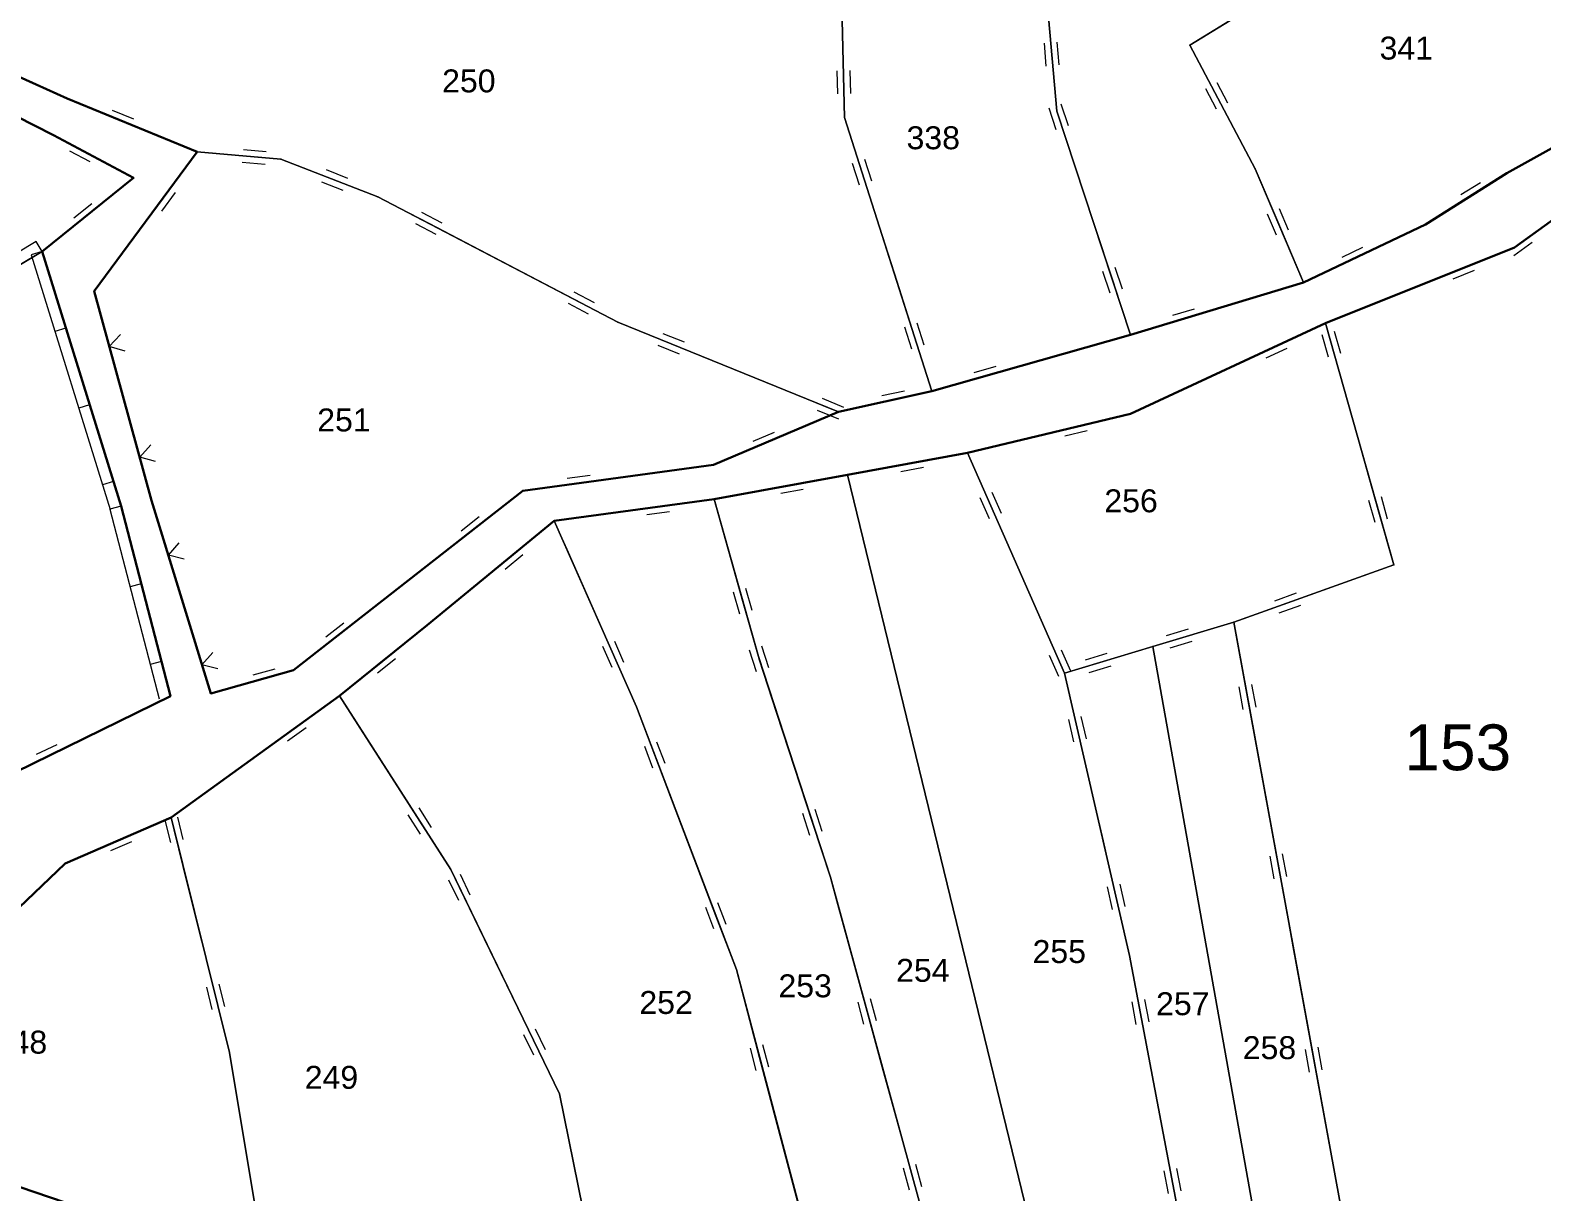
# Model space of a CAD drawing. Header units: millimetres. Extents: x 615240 to 617330, y 4151758 to 4153557.
# Drawn here: x 615697.4 to 615829.2, y 4152303.6 to 4152404.9 of the extents above; entities that cross this region are included whole.
import ezdxf
from ezdxf.xclip import XClip

# ---------------------------------------------------------------- set-up
doc = ezdxf.new("R2010")
doc.units = ezdxf.units.MM
doc.header["$XCLIPFRAME"] = 2
for name, color, linetype, lineweight in [('02_ADA_ALN_YENI', 7, 'Continuous', 30), ('02_ADA_NO_YENI', 18, 'Continuous', 0), ('03_PARSEL_ALN_ESKI', 18, 'Continuous', 0), ('03_PARSEL_ALN_YENI', 171, 'Continuous', 0), ('03_PARSEL_NO_ESKI', 5, 'Continuous', 0), ('03_PARSEL_SNR_YENI', 5, 'Continuous', 0), ('06_DETAY_SNR_KROKI', 4, 'Continuous', 0), ('07_SNRTIP_GECERLI', 30, 'Continuous', 0), ('07_SNRTIP_SABIT', 18, 'Continuous', 0), ('NOKTA_PARSEL_YENI', 30, 'Continuous', 0)]:
    doc.layers.add(name, color=color, linetype=linetype, lineweight=lineweight)
doc.styles.get("Standard").update_dxf_attribs({"font": 'Arial'})

# ---------------------------------------------------------------- blocks, each defined once
blk = doc.blocks.new('fggg')
at = {"layer": '02_ADA_ALN_YENI', "color": 252}
for points in [[(615842.75, 4152401.69, 0), (615826.14, 4152392.46, 0), (615819.05, 4152387.99, 0), (615808.41, 4152382.93, 0), (615793.33, 4152378.38, 0), (615775.99, 4152373.46, 0), (615767.86, 4152371.65, 0), (615756.96, 4152367.03, 0), (615740.32, 4152364.78, 0), (615720.34, 4152349.12, 0), (615713.12, 4152347.1, 0), (615707.95, 4152363.94, 0), (615702.95, 4152382.19, 0), (615711.92, 4152394.33, 0), (615700.6, 4152398.98, 0), (615690.65, 4152403.47, 0)], [(615681.67, 4152404.81, 0), (615699.39, 4152395.79, 0), (615706.38, 4152392.06, 0), (615698.41, 4152385.64, 0), (615705.29, 4152363.44, 0), (615709.6, 4152346.87, 0), (615694.57, 4152339.52, 0)], [(615848.81, 4152255.6, 0), (615819.7, 4152258.29, 0), (615811.54, 4152259.88, 0), (615811.54, 4152259.88, 0), (615805.41, 4152261.08, 0), (615794.13, 4152261.45, 0), (615784.08, 4152261.78, 0), (615767.75, 4152269.08, 0), (615745.86, 4152276.23, 0), (615717.91, 4152296.76, 0), (615677.59, 4152310.48, 0), (615700.42, 4152332.27, 0), (615709.66, 4152336.27, 0), (615724.34, 4152346.9, 0), (615731.99, 4152353.06, 0), (615743.07, 4152362.16, 0), (615757.02, 4152364.04, 0), (615768.63, 4152366.16, 0), (615779.1, 4152368.07, 0), (615793.31, 4152371.48, 0), (615810.34, 4152379.38, 0), (615826.8, 4152386, 0), (615843.44, 4152398.01, 0)]]:
    blk.add_polyline3d(points, dxfattribs=at)
at = {"layer": '03_PARSEL_ALN_ESKI', "color": 252}
for p in [(615817.67, 4152403.38), (615735.91, 4152400.52), (615776.42, 4152395.56), (615725.02, 4152370.95), (615793.67, 4152363.9), (615787.41, 4152324.59), (615775.5, 4152322.95), (615765.25, 4152321.6), (615753.11, 4152320.15), (615798.17, 4152320.04), (615805.74, 4152316.21), (615723.93, 4152313.62)]:
    blk.add_point(p, dxfattribs=at)
at = {"layer": '03_PARSEL_ALN_YENI', "color": 252}
for points in [[(615842.75, 4152401.69, 0), (615826.14, 4152392.46, 0), (615819.05, 4152387.99, 0), (615808.41, 4152382.93, 0), (615804.2, 4152392.84, 0), (615798.5, 4152403.65, 0), (615807.49, 4152409.17, 0), (615817.33, 4152414.81, 0), (615834.86, 4152424.28, 0), (615842.75, 4152401.69, 0)], [(615767.86, 4152371.65, 0), (615748.62, 4152379.49, 0), (615727.68, 4152390.42, 0), (615719.24, 4152393.7, 0), (615711.92, 4152394.33, 0), (615700.6, 4152398.98, 0), (615690.65, 4152403.47, 0), (615690.33, 4152406.08, 0), (615698.18, 4152414.17, 0), (615701.99, 4152417.02, 0), (615717.51, 4152420.98, 0), (615725.88, 4152423.17, 0), (615732.16, 4152423.39, 0), (615739.69, 4152423.64, 0), (615749.88, 4152421.02, 0), (615753.17, 4152419.85, 0), (615767.84, 4152420.4, 0), (615768.38, 4152397.34, 0), (615775.99, 4152373.46, 0), (615767.86, 4152371.65, 0)], [(615784.74, 4152422.17, 0), (615800.28, 4152423.81, 0), (615807.49, 4152409.17, 0), (615798.5, 4152403.65, 0), (615804.2, 4152392.84, 0), (615808.41, 4152382.93, 0), (615793.33, 4152378.38, 0), (615786.9, 4152397.88, 0), (615784.74, 4152422.17, 0)], [(615793.33, 4152378.38, 0), (615775.99, 4152373.46, 0), (615768.38, 4152397.34, 0), (615767.84, 4152420.4, 0), (615784.74, 4152422.17, 0), (615786.9, 4152397.88, 0), (615793.33, 4152378.38, 0)], [(615681.67, 4152404.81, 0), (615699.39, 4152395.79, 0), (615706.38, 4152392.06, 0), (615698.41, 4152385.64, 0), (615687.57, 4152379.16, 0), (615675.39, 4152371.06, 0), (615671.7, 4152369.1, 0), (615651.4, 4152382.35, 0), (615665.73, 4152393.76, 0), (615681.67, 4152404.81, 0)], [(615802.34, 4152353.31, 0), (615816.29, 4152358.31, 0), (615810.34, 4152379.38, 0), (615826.8, 4152386, 0), (615843.44, 4152398.01, 0), (615856.82, 4152354.99, 0), (615865.35, 4152325.42, 0), (615875.85, 4152290.73, 0), (615883.07, 4152267.28, 0), (615848.81, 4152255.6, 0), (615819.7, 4152258.29, 0), (615812.91, 4152295.49, 0), (615807.12, 4152327.11, 0), (615802.34, 4152353.31, 0)], [(615727.68, 4152390.42, 0), (615748.62, 4152379.49, 0), (615767.86, 4152371.65, 0), (615756.96, 4152367.03, 0), (615740.32, 4152364.78, 0), (615720.34, 4152349.12, 0), (615713.12, 4152347.1, 0), (615707.95, 4152363.94, 0), (615702.95, 4152382.19, 0), (615711.92, 4152394.33, 0), (615719.24, 4152393.7, 0), (615727.68, 4152390.42, 0)], [(615609.02, 4152328.23, 0), (615632.11, 4152336.58, 0), (615652.85, 4152347.67, 0), (615676.61, 4152362.01, 0), (615671.7, 4152369.1, 0), (615675.39, 4152371.06, 0), (615687.57, 4152379.16, 0), (615698.41, 4152385.64, 0), (615705.29, 4152363.44, 0), (615709.6, 4152346.87, 0), (615694.57, 4152339.52, 0), (615688.51, 4152336.22, 0), (615670.97, 4152318.73, 0), (615659.34, 4152314.67, 0), (615653.88, 4152307.25, 0), (615634.7, 4152300.07, 0), (615622.56, 4152296.17, 0), (615617.88, 4152296.52, 0), (615613.87, 4152311.5, 0), (615609.02, 4152328.23, 0)], [(615793.31, 4152371.48, 0), (615810.34, 4152379.38, 0), (615816.29, 4152358.31, 0), (615802.34, 4152353.31, 0), (615795.27, 4152351.18, 0), (615787.56, 4152348.86, 0), (615779.1, 4152368.07, 0), (615793.31, 4152371.48, 0)], [(615794.13, 4152261.45, 0), (615768.63, 4152366.16, 0), (615779.1, 4152368.07, 0), (615787.56, 4152348.86, 0), (615793.24, 4152324.24, 0), (615799.23, 4152292.64, 0), (615805.41, 4152261.08, 0), (615794.13, 4152261.45, 0)], [(615775.65, 4152300.07, 0), (615767.15, 4152331.09, 0), (615760.87, 4152350.32, 0), (615757.02, 4152364.04, 0), (615768.63, 4152366.16, 0), (615794.13, 4152261.45, 0), (615784.08, 4152261.78, 0), (615775.65, 4152300.07, 0)], [(615767.15, 4152331.09, 0), (615775.65, 4152300.07, 0), (615784.08, 4152261.78, 0), (615767.75, 4152269.08, 0), (615768.84, 4152275.04, 0), (615766.1, 4152296.01, 0), (615758.95, 4152323.02, 0), (615750.25, 4152345.92, 0), (615743.07, 4152362.16, 0), (615757.02, 4152364.04, 0), (615760.87, 4152350.32, 0), (615767.15, 4152331.09, 0)], [(615767.75, 4152269.08, 0), (615745.86, 4152276.23, 0), (615746.77, 4152296.14, 0), (615743.54, 4152312.18, 0), (615734.05, 4152331.75, 0), (615724.34, 4152346.9, 0), (615731.99, 4152353.06, 0), (615743.07, 4152362.16, 0), (615750.25, 4152345.92, 0), (615758.95, 4152323.02, 0), (615766.1, 4152296.01, 0), (615768.84, 4152275.04, 0), (615767.75, 4152269.08, 0)], [(615819.7, 4152258.29, 0), (615811.54, 4152259.88, 0), (615795.27, 4152351.18, 0), (615802.34, 4152353.31, 0), (615807.12, 4152327.11, 0), (615812.91, 4152295.49, 0), (615819.7, 4152258.29, 0)], [(615793.24, 4152324.24, 0), (615787.56, 4152348.86, 0), (615795.27, 4152351.18, 0), (615811.54, 4152259.88, 0), (615805.41, 4152261.08, 0), (615799.23, 4152292.64, 0), (615793.24, 4152324.24, 0)], [(615717.91, 4152296.76, 0), (615714.75, 4152315.79, 0), (615709.66, 4152336.27, 0), (615724.34, 4152346.9, 0), (615734.05, 4152331.75, 0), (615743.54, 4152312.18, 0), (615746.77, 4152296.14, 0), (615745.86, 4152276.23, 0), (615717.91, 4152296.76, 0)], [(615717.91, 4152296.76, 0), (615677.59, 4152310.48, 0), (615700.42, 4152332.27, 0), (615709.66, 4152336.27, 0), (615714.75, 4152315.79, 0), (615717.91, 4152296.76, 0)]]:
    blk.add_polyline3d(points, close=True, dxfattribs=at)
at = {"layer": '03_PARSEL_SNR_YENI', "color": 252}
for p, q in [((615695.21, 4152401.41, 0.95), (615700.6, 4152398.98, 0.95)), ((615699.39, 4152395.79, 0.95), (615694.94, 4152398.06, 0.95)), ((615700.6, 4152398.98, 0.95), (615705.23, 4152397.08, 0.95)), ((615704.52, 4152397.98, 0.95), (615706.37, 4152397.22, 0.95)), ((615705.23, 4152397.08, 0.95), (615711.92, 4152394.33, 0.95)), ((615701.97, 4152394.41, 0.95), (615699.39, 4152395.79, 0.95)), ((615702.59, 4152393.45, 0.95), (615700.82, 4152394.39, 0.95)), ((615706.38, 4152392.06, 0.95), (615701.97, 4152394.41, 0.95)), ((615711.92, 4152394.33, 0.95), (615708.95, 4152390.31, 0.95)), ((615711.92, 4152394.33, 0.95), (615716.9, 4152393.9, 0.95)), ((615715.96, 4152394.55, 0.95), (615717.95, 4152394.37, 0.95)), ((615716.9, 4152393.9, 0.95), (615719.24, 4152393.7, 0.95)), ((615715.86, 4152393.43, 0.95), (615717.85, 4152393.25, 0.95)), ((615719.24, 4152393.7, 0.95), (615723.9, 4152391.89, 0.95)), ((615723.17, 4152392.78, 0.95), (615725.03, 4152392.05, 0.95)), ((615702.3, 4152388.77, 0.95), (615706.38, 4152392.06, 0.95)), ((615722.76, 4152391.73, 0.95), (615724.63, 4152391, 0.95)), ((615723.9, 4152391.89, 0.95), (615727.68, 4152390.42, 0.95)), ((615701.17, 4152388.58, 0.95), (615702.73, 4152389.84, 0.95)), ((615708.95, 4152390.31, 0.95), (615703.01, 4152382.27, 0.95)), ((615710, 4152390.78, 0.95), (615708.81, 4152389.17, 0.95)), ((615727.68, 4152390.42, 0.95), (615732.12, 4152388.11, 0.95)), ((615698.41, 4152385.64, 0.95), (615702.3, 4152388.77, 0.95)), ((615731.49, 4152389.07, 0.95), (615733.26, 4152388.14, 0.95)), ((615831.27, 4152389.23, 0.95), (615827.22, 4152386.3, 0.95)), ((615730.97, 4152388.07, 0.95), (615732.74, 4152387.15, 0.95)), ((615732.12, 4152388.11, 0.95), (615740.98, 4152383.48, 0.95)), ((615697.89, 4152386.5, 0.95), (615687.05, 4152380.02, 0.95)), ((615698.41, 4152385.64, 0.95), (615697.89, 4152386.5, 0.95)), ((615826.8, 4152386, 0.95), (615822.16, 4152384.13, 0.95)), ((615828.36, 4152386.43, 0.95), (615826.74, 4152385.26, 0.95)), ((615827.22, 4152386.3, 0.95), (615826.8, 4152386, 0.95)), ((615698.41, 4152385.64, 0.95), (615692.4, 4152382.05, 0.95)), ((615698.41, 4152385.64, 0.95), (615697.45, 4152385.34, 0.95)), ((615697.45, 4152385.34, 0.95), (615704.33, 4152363.14, 0.95)), ((615698.41, 4152385.64, 0.95), (615700.48, 4152378.95, 0.95)), ((615740.98, 4152383.48, 0.95), (615745.41, 4152381.17, 0.95)), ((615822.16, 4152384.13, 0.95), (615812.88, 4152380.4, 0.95)), ((615823.3, 4152383.98, 0.95), (615821.44, 4152383.24, 0.95)), ((615703.01, 4152382.27, 0.95), (615702.95, 4152382.19, 0.95)), ((615702.95, 4152382.19, 0.95), (615704.27, 4152377.36, 0.95)), ((615744.79, 4152382.13, 0.95), (615746.56, 4152381.2, 0.95)), ((615744.27, 4152381.13, 0.95), (615746.04, 4152380.21, 0.95)), ((615745.41, 4152381.17, 0.95), (615748.62, 4152379.49, 0.95)), ((615748.62, 4152379.49, 0.95), (615753.25, 4152377.61, 0.95)), ((615810.34, 4152379.38, 0.95), (615805.8, 4152377.27, 0.95)), ((615812.88, 4152380.4, 0.95), (615810.34, 4152379.38, 0.95)), ((615810.85, 4152377.56, 0.95), (615810.34, 4152379.38, 0.95)), ((615700.48, 4152378.95, 0.95), (615699.52, 4152378.66, 0.95)), ((615700.48, 4152378.95, 0.95), (615702.55, 4152372.27, 0.95)), ((615704.27, 4152377.36, 0.95), (615705.25, 4152378.41, 0.95)), ((615752.54, 4152378.5, 0.95), (615754.39, 4152377.75, 0.95)), ((615810.58, 4152376.44, 0.95), (615810.04, 4152378.37, 0.95)), ((615811.67, 4152376.75, 0.95), (615811.12, 4152378.67, 0.95)), ((615705.64, 4152376.96, 0.95), (615704.27, 4152377.36, 0.95)), ((615704.27, 4152377.36, 0.95), (615705.59, 4152372.54, 0.95)), ((615752.11, 4152377.46, 0.95), (615753.96, 4152376.71, 0.95)), ((615753.25, 4152377.61, 0.95), (615762.51, 4152373.83, 0.95)), ((615805.8, 4152377.27, 0.95), (615796.73, 4152373.07, 0.95)), ((615806.95, 4152377.18, 0.95), (615805.13, 4152376.34, 0.95)), ((615812.21, 4152372.74, 0.95), (615810.85, 4152377.56, 0.95)), ((615762.51, 4152373.83, 0.95), (615767.14, 4152371.94, 0.95)), ((615766.43, 4152372.84, 0.95), (615768.28, 4152372.08, 0.95)), ((615767.86, 4152371.65, 0.95), (615772.74, 4152372.73, 0.95)), ((615771.64, 4152373.07, 0.95), (615773.6, 4152373.5, 0.95)), ((615772.74, 4152372.73, 0.95), (615775.99, 4152373.46, 0.95)), ((615796.73, 4152373.07, 0.95), (615793.31, 4152371.48, 0.95)), ((615814.93, 4152363.12, 0.95), (615812.21, 4152372.74, 0.95)), ((615702.55, 4152372.27, 0.95), (615701.6, 4152371.97, 0.95)), ((615702.55, 4152372.27, 0.95), (615704.62, 4152365.58, 0.95)), ((615705.59, 4152372.54, 0.95), (615706.92, 4152367.72, 0.95)), ((615761.56, 4152368.98, 0.95), (615767.86, 4152371.65, 0.95)), ((615766, 4152371.8, 0.95), (615767.85, 4152371.04, 0.95)), ((615767.14, 4152371.94, 0.95), (615767.86, 4152371.65, 0.95)), ((615793.31, 4152371.48, 0.95), (615788.45, 4152370.32, 0.95)), ((615788.45, 4152370.32, 0.95), (615779.1, 4152368.07, 0.95)), ((615706.92, 4152367.72, 0.95), (615707.89, 4152368.77, 0.95)), ((615756.96, 4152367.03, 0.95), (615761.56, 4152368.98, 0.95)), ((615760.42, 4152369.11, 0.95), (615762.27, 4152369.89, 0.95)), ((615789.55, 4152370, 0.95), (615787.61, 4152369.54, 0.95)), ((615708.29, 4152367.32, 0.95), (615706.92, 4152367.72, 0.95)), ((615706.92, 4152367.72, 0.95), (615707.95, 4152363.94, 0.95)), ((615779.1, 4152368.07, 0.95), (615774.18, 4152367.17, 0.95)), ((615779.1, 4152368.07, 0.95), (615781.11, 4152363.49, 0.95)), ((615744.21, 4152365.87, 0.95), (615746.19, 4152366.14, 0.95)), ((615745.27, 4152365.45, 0.95), (615755.18, 4152366.79, 0.95)), ((615755.18, 4152366.79, 0.95), (615756.96, 4152367.03, 0.95)), ((615768.63, 4152366.16, 0.95), (615763.71, 4152365.26, 0.95)), ((615774.18, 4152367.17, 0.95), (615768.63, 4152366.16, 0.95)), ((615775.26, 4152366.8, 0.95), (615773.29, 4152366.44, 0.95)), ((615704.62, 4152365.58, 0.95), (615703.67, 4152365.28, 0.95)), ((615704.62, 4152365.58, 0.95), (615705.29, 4152363.44, 0.95)), ((615736.09, 4152361.46, 0.95), (615740.32, 4152364.78, 0.95)), ((615740.32, 4152364.78, 0.95), (615745.27, 4152365.45, 0.95)), ((615763.71, 4152365.26, 0.95), (615757.02, 4152364.04, 0.95)), ((615764.79, 4152364.89, 0.95), (615762.83, 4152364.53, 0.95)), ((615707.95, 4152363.94, 0.95), (615709.42, 4152359.16, 0.95)), ((615780.19, 4152364.18, 0.95), (615781, 4152362.35, 0.95)), ((615781.11, 4152363.49, 0.95), (615785.14, 4152354.34, 0.95)), ((615781.22, 4152364.64, 0.95), (615782.03, 4152362.81, 0.95)), ((615814.66, 4152362, 0.95), (615814.11, 4152363.93, 0.95)), ((615815.74, 4152362.31, 0.95), (615815.2, 4152364.24, 0.95)), ((615705.29, 4152363.44, 0.95), (615704.32, 4152363.18, 0.95)), ((615704.32, 4152363.18, 0.95), (615708.63, 4152346.62, 0.95)), ((615705.29, 4152363.44, 0.95), (615707.05, 4152356.66, 0.95)), ((615734.95, 4152361.29, 0.95), (615736.53, 4152362.52, 0.95)), ((615816.29, 4152358.31, 0.95), (615814.93, 4152363.12, 0.95)), ((615732.15, 4152358.38, 0.95), (615736.09, 4152361.46, 0.95)), ((615709.42, 4152359.16, 0.95), (615710.36, 4152360.24, 0.95)), ((615710.8, 4152358.8, 0.95), (615709.42, 4152359.16, 0.95)), ((615709.42, 4152359.16, 0.95), (615710.88, 4152354.38, 0.95)), ((615724.28, 4152352.21, 0.95), (615732.15, 4152358.38, 0.95)), ((615807.05, 4152355, 0.95), (615816.29, 4152358.31, 0.95)), ((615707.05, 4152356.66, 0.95), (615706.08, 4152356.41, 0.95)), ((615707.05, 4152356.66, 0.95), (615708.81, 4152349.89, 0.95)), ((615805.92, 4152355.19, 0.95), (615807.8, 4152355.87, 0.95)), ((615710.88, 4152354.38, 0.95), (615712.35, 4152349.6, 0.95)), ((615785.14, 4152354.34, 0.95), (615787.16, 4152349.77, 0.95)), ((615802.34, 4152353.31, 0.95), (615807.05, 4152355, 0.95)), ((615806.3, 4152354.13, 0.95), (615808.18, 4152354.81, 0.95)), ((615723.14, 4152352.03, 0.95), (615724.72, 4152353.27, 0.95)), ((615802.34, 4152353.31, 0.95), (615797.56, 4152351.87, 0.95)), ((615803.53, 4152346.78, 0.95), (615802.34, 4152353.31, 0.95)), ((615720.34, 4152349.12, 0.95), (615724.28, 4152352.21, 0.95)), ((615797.56, 4152351.87, 0.95), (615795.27, 4152351.18, 0.95)), ((615798.35, 4152352.7, 0.95), (615796.44, 4152352.12, 0.95)), ((615798.68, 4152351.62, 0.95), (615796.76, 4152351.05, 0.95)), ((615712.35, 4152349.6, 0.95), (615713.3, 4152350.68, 0.95)), ((615786.24, 4152350.45, 0.95), (615787.05, 4152348.62, 0.95)), ((615787.27, 4152350.91, 0.95), (615788.08, 4152349.08, 0.95)), ((615791.27, 4152350.57, 0.95), (615789.36, 4152349.99, 0.95)), ((615795.27, 4152351.18, 0.95), (615790.48, 4152349.74, 0.95)), ((615708.81, 4152349.89, 0.95), (615707.84, 4152349.63, 0.95)), ((615708.81, 4152349.89, 0.95), (615709.6, 4152346.87, 0.95)), ((615713.73, 4152349.24, 0.95), (615712.35, 4152349.6, 0.95)), ((615712.35, 4152349.6, 0.95), (615713.12, 4152347.1, 0.95)), ((615716.82, 4152348.72, 0.95), (615718.74, 4152349.26, 0.95)), ((615717.93, 4152348.45, 0.95), (615720.34, 4152349.12, 0.95)), ((615787.16, 4152349.77, 0.95), (615787.56, 4152348.86, 0.95)), ((615790.48, 4152349.74, 0.95), (615787.56, 4152348.86, 0.95)), ((615791.6, 4152349.49, 0.95), (615789.68, 4152348.91, 0.95)), ((615713.12, 4152347.1, 0.95), (615717.93, 4152348.45, 0.95)), ((615787.56, 4152348.86, 0.95), (615788.68, 4152343.99, 0.95)), ((615803.16, 4152345.7, 0.95), (615802.8, 4152347.67, 0.95)), ((615804.27, 4152345.9, 0.95), (615803.91, 4152347.87, 0.95)), ((615708.05, 4152346.11, 0.95), (615709.6, 4152346.87, 0.95)), ((615804.43, 4152341.86, 0.95), (615803.53, 4152346.78, 0.95)), ((615699.06, 4152341.72, 0.95), (615708.05, 4152346.11, 0.95)), ((615789, 4152345.09, 0.95), (615789.45, 4152343.14, 0.95)), ((615787.91, 4152344.83, 0.95), (615788.36, 4152342.89, 0.95)), ((615788.68, 4152343.99, 0.95), (615790.93, 4152334.24, 0.95)), ((615697.92, 4152341.79, 0.95), (615699.71, 4152342.66, 0.95)), ((615694.57, 4152339.52, 0.95), (615699.06, 4152341.72, 0.95)), ((615806.22, 4152332.03, 0.95), (615804.43, 4152341.86, 0.95)), ((615790.93, 4152334.24, 0.95), (615792.05, 4152329.37, 0.95)), ((615805.85, 4152330.94, 0.95), (615805.49, 4152332.91, 0.95)), ((615807.12, 4152327.11, 0.95), (615806.22, 4152332.03, 0.95)), ((615806.95, 4152331.14, 0.95), (615806.59, 4152333.11, 0.95)), ((615791.28, 4152330.22, 0.95), (615791.73, 4152328.27, 0.95)), ((615792.05, 4152329.37, 0.95), (615793.24, 4152324.24, 0.95)), ((615792.38, 4152330.47, 0.95), (615792.83, 4152328.52, 0.95)), ((615807.5, 4152325, 0.95), (615807.12, 4152327.11, 0.95)), ((615793.24, 4152324.24, 0.95), (615794.17, 4152319.33, 0.95)), ((615809.31, 4152315.17, 0.95), (615807.5, 4152325, 0.95)), ((615793.43, 4152320.21, 0.95), (615793.8, 4152318.24, 0.95)), ((615794.54, 4152320.41, 0.95), (615794.91, 4152318.45, 0.95)), ((615794.17, 4152319.33, 0.95), (615796.03, 4152309.5, 0.95)), ((615808.93, 4152314.08, 0.95), (615808.57, 4152316.05, 0.95)), ((615810.04, 4152314.28, 0.95), (615809.68, 4152316.25, 0.95)), ((615810.21, 4152310.25, 0.95), (615809.31, 4152315.17, 0.95)), ((615796.03, 4152309.5, 0.95), (615796.96, 4152304.59, 0.95)), ((615812.01, 4152300.41, 0.95), (615810.21, 4152310.25, 0.95)), ((615796.22, 4152305.47, 0.95), (615796.6, 4152303.5, 0.95)), ((615797.33, 4152305.68, 0.95), (615797.7, 4152303.71, 0.95)), ((615796.96, 4152304.59, 0.95), (615798.82, 4152294.76, 0.95))]:
    blk.add_line(p, q, dxfattribs=at)
for p in [(615700.6, 4152398.98, 627.9), (615700.6, 4152398.98, 627.9), (615699.39, 4152395.79, 627.55), (615699.39, 4152395.79, 627.55), (615711.92, 4152394.33, 626.66), (615711.92, 4152394.33, 626.66), (615711.92, 4152394.33, 626.66), (615719.24, 4152393.7, 625.76), (615719.24, 4152393.7, 625.76), (615706.38, 4152392.06, 626.74), (615706.38, 4152392.06, 626.74), (615727.68, 4152390.42, 624.52), (615727.68, 4152390.42, 624.52), (615826.8, 4152386, 618.14), (615826.8, 4152386, 618.14), (615698.41, 4152385.64, 625.41), (615698.41, 4152385.64, 625.41), (615698.41, 4152385.64, 625.41), (615702.95, 4152382.19, 624.89), (615702.95, 4152382.19, 624.89), (615748.62, 4152379.49, 621.81), (615748.62, 4152379.49, 621.81), (615810.34, 4152379.38, 619.3), (615810.34, 4152379.38, 619.3), (615810.34, 4152379.38, 619.3), (615775.99, 4152373.46, 621.95), (615767.86, 4152371.65, 621.51), (615767.86, 4152371.65, 621.51), (615767.86, 4152371.65, 621.51), (615793.31, 4152371.48, 618.23), (615793.31, 4152371.48, 618.23), (615779.1, 4152368.07, 618.4), (615779.1, 4152368.07, 618.4), (615779.1, 4152368.07, 618.4), (615756.96, 4152367.03, 621.06), (615756.96, 4152367.03, 621.06), (615768.63, 4152366.16, 618.4), (615768.63, 4152366.16, 618.42), (615740.32, 4152364.78, 621.66), (615740.32, 4152364.78, 621.66), (615707.95, 4152363.94, 622.15), (615707.95, 4152363.94, 622.15), (615757.02, 4152364.04, 618.42), (615705.29, 4152363.44, 622.11), (615705.29, 4152363.44, 622.11), (615816.29, 4152358.31, 617.42), (615816.29, 4152358.31, 617.42), (615802.34, 4152353.31, 617.33), (615802.34, 4152353.31, 617.33), (615802.34, 4152353.31, 617.33), (615795.27, 4152351.18, 617.33), (615795.27, 4152351.18, 616.76), (615720.34, 4152349.12, 620.8), (615720.34, 4152349.12, 620.8), (615787.56, 4152348.86, 616.76), (615787.56, 4152348.86, 616.76), (615787.56, 4152348.86, 616.76), (615709.6, 4152346.87, 620.9), (615709.6, 4152346.87, 620.9), (615713.12, 4152347.1, 620.26), (615713.12, 4152347.1, 620.26), (615807.12, 4152327.11, 616.54), (615807.12, 4152327.11, 616.54), (615793.24, 4152324.24, 615.94), (615793.24, 4152324.24, 615.94)]:
    blk.add_point(p, dxfattribs=at)
at = {"layer": '06_DETAY_SNR_KROKI', "color": 252}
for p, q in [((615786.45, 4152402.86, 0.95), (615785.57, 4152412.82, 0.95)), ((615803.23, 4152406.55, 0.95), (615798.5, 4152403.65, 0.95)), ((615768.19, 4152405.41, 0.95), (615768.3, 4152400.41, 0.95)), ((615785.98, 4152401.81, 0.95), (615785.81, 4152403.81, 0.95)), ((615787.1, 4152401.91, 0.95), (615786.93, 4152403.91, 0.95)), ((615798.5, 4152403.65, 0.95), (615800.83, 4152399.23, 0.95)), ((615786.9, 4152397.88, 0.95), (615786.45, 4152402.86, 0.95)), ((615767.72, 4152401.39, 0.95), (615767.77, 4152399.39, 0.95)), ((615768.3, 4152400.41, 0.95), (615768.38, 4152397.34, 0.95)), ((615768.84, 4152401.42, 0.95), (615768.89, 4152399.42, 0.95)), ((615800.86, 4152400.38, 0.95), (615801.79, 4152398.61, 0.95)), ((615799.87, 4152399.85, 0.95), (615800.8, 4152398.09, 0.95)), ((615800.83, 4152399.23, 0.95), (615804.2, 4152392.84, 0.95)), ((615786.84, 4152396.25, 0.95), (615786.22, 4152398.15, 0.95)), ((615787.06, 4152397.37, 0.95), (615786.9, 4152397.88, 0.95)), ((615787.91, 4152396.6, 0.95), (615787.29, 4152398.5, 0.95)), ((615768.38, 4152397.34, 0.95), (615769.9, 4152392.57, 0.95)), ((615788.63, 4152392.63, 0.95), (615787.06, 4152397.37, 0.95)), ((615826.14, 4152392.46, 0.95), (615830.51, 4152394.89, 0.95)), ((615769.06, 4152393.35, 0.95), (615769.66, 4152391.45, 0.95)), ((615769.9, 4152392.57, 0.95), (615772.94, 4152383.05, 0.95)), ((615770.13, 4152393.7, 0.95), (615770.74, 4152391.79, 0.95)), ((615791.77, 4152383.13, 0.95), (615788.63, 4152392.63, 0.95)), ((615804.2, 4152392.84, 0.95), (615806.16, 4152388.24, 0.95)), ((615823.28, 4152390.66, 0.95), (615826.14, 4152392.46, 0.95)), ((615822.14, 4152390.6, 0.95), (615823.83, 4152391.66, 0.95)), ((615819.05, 4152387.99, 0.95), (615823.28, 4152390.66, 0.95)), ((615805.25, 4152388.94, 0.95), (615806.03, 4152387.1, 0.95)), ((615806.28, 4152389.38, 0.95), (615807.07, 4152387.54, 0.95)), ((615806.16, 4152388.24, 0.95), (615808.41, 4152382.93, 0.95)), ((615812.93, 4152385.08, 0.95), (615819.05, 4152387.99, 0.95)), ((615811.78, 4152385.16, 0.95), (615813.59, 4152386.02, 0.95)), ((615808.41, 4152382.93, 0.95), (615812.93, 4152385.08, 0.95)), ((615791.55, 4152382, 0.95), (615790.92, 4152383.9, 0.95)), ((615792.61, 4152382.36, 0.95), (615791.99, 4152384.26, 0.95)), ((615772.94, 4152383.05, 0.95), (615774.46, 4152378.28, 0.95)), ((615793.33, 4152378.38, 0.95), (615791.77, 4152383.13, 0.95)), ((615798.12, 4152379.83, 0.95), (615807.69, 4152382.72, 0.95)), ((615807.69, 4152382.72, 0.95), (615808.41, 4152382.93, 0.95)), ((615797, 4152380.08, 0.95), (615798.91, 4152380.65, 0.95)), ((615774.69, 4152379.41, 0.95), (615775.3, 4152377.5, 0.95)), ((615793.33, 4152378.38, 0.95), (615798.12, 4152379.83, 0.95)), ((615773.62, 4152379.06, 0.95), (615774.22, 4152377.16, 0.95)), ((615774.46, 4152378.28, 0.95), (615775.99, 4152373.46, 0.95)), ((615790.42, 4152377.56, 0.95), (615793.33, 4152378.38, 0.95)), ((615780.8, 4152374.83, 0.95), (615790.42, 4152377.56, 0.95)), ((615779.69, 4152375.09, 0.95), (615781.61, 4152375.64, 0.95)), ((615775.99, 4152373.46, 0.95), (615780.8, 4152374.83, 0.95)), ((615757.02, 4152364.04, 0.95), (615752.06, 4152363.37, 0.95)), ((615759.52, 4152355.13, 0.95), (615757.02, 4152364.04, 0.95)), ((615743.07, 4152362.16, 0.95), (615739.21, 4152358.99, 0.95)), ((615752.06, 4152363.37, 0.95), (615743.07, 4152362.16, 0.95)), ((615744.19, 4152359.64, 0.95), (615743.07, 4152362.16, 0.95)), ((615753.13, 4152362.95, 0.95), (615751.15, 4152362.68, 0.95)), ((615748.23, 4152350.49, 0.95), (615744.19, 4152359.64, 0.95)), ((615739.21, 4152358.99, 0.95), (615731.99, 4152353.06, 0.95)), ((615740.34, 4152359.19, 0.95), (615738.79, 4152357.92, 0.95)), ((615759.25, 4152354.01, 0.95), (615758.71, 4152355.94, 0.95)), ((615760.33, 4152354.32, 0.95), (615759.79, 4152356.24, 0.95)), ((615760.87, 4152350.32, 0.95), (615759.52, 4152355.13, 0.95)), ((615731.99, 4152353.06, 0.95), (615728.1, 4152349.93, 0.95)), ((615749.15, 4152349.8, 0.95), (615748.34, 4152351.63, 0.95)), ((615748.12, 4152349.35, 0.95), (615747.31, 4152351.18, 0.95)), ((615750.25, 4152345.92, 0.95), (615748.23, 4152350.49, 0.95)), ((615760.72, 4152348.98, 0.95), (615760.1, 4152350.88, 0.95)), ((615760.94, 4152350.1, 0.95), (615760.87, 4152350.32, 0.95)), ((615761.79, 4152349.33, 0.95), (615761.17, 4152351.23, 0.95)), ((615728.1, 4152349.93, 0.95), (615724.34, 4152346.9, 0.95)), ((615729.23, 4152350.11, 0.95), (615727.67, 4152348.86, 0.95)), ((615762.49, 4152345.35, 0.95), (615760.94, 4152350.1, 0.95)), ((615724.34, 4152346.9, 0.95), (615720.29, 4152343.97, 0.95)), ((615725.95, 4152344.38, 0.95), (615724.34, 4152346.9, 0.95)), ((615751.85, 4152341.72, 0.95), (615750.25, 4152345.92, 0.95)), ((615765.6, 4152335.84, 0.95), (615762.49, 4152345.35, 0.95)), ((615720.29, 4152343.97, 0.95), (615712.19, 4152338.11, 0.95)), ((615721.43, 4152344.1, 0.95), (615719.81, 4152342.93, 0.95)), ((615731.35, 4152335.96, 0.95), (615725.95, 4152344.38, 0.95)), ((615751.67, 4152340.59, 0.95), (615750.96, 4152342.46, 0.95)), ((615752.73, 4152340.99, 0.95), (615752.02, 4152342.85, 0.95)), ((615753.62, 4152337.05, 0.95), (615751.85, 4152341.72, 0.95)), ((615712.19, 4152338.11, 0.95), (615709.66, 4152336.27, 0.95)), ((615732.36, 4152335.42, 0.95), (615731.28, 4152337.11, 0.95)), ((615709.66, 4152336.27, 0.95), (615705.07, 4152334.29, 0.95)), ((615709.62, 4152334.1, 0.95), (615709.14, 4152336.04, 0.95)), ((615709.92, 4152335.2, 0.95), (615709.66, 4152336.27, 0.95)), ((615710.71, 4152334.37, 0.95), (615710.23, 4152336.31, 0.95)), ((615731.41, 4152334.82, 0.95), (615730.34, 4152336.5, 0.95)), ((615734.05, 4152331.75, 0.95), (615731.35, 4152335.96, 0.95)), ((615757.17, 4152327.7, 0.95), (615753.62, 4152337.05, 0.95)), ((615765.37, 4152334.72, 0.95), (615764.75, 4152336.62, 0.95)), ((615767.15, 4152331.09, 0.95), (615765.6, 4152335.84, 0.95)), ((615766.44, 4152335.07, 0.95), (615765.82, 4152336.97, 0.95)), ((615711.13, 4152330.35, 0.95), (615709.92, 4152335.2, 0.95)), ((615705.07, 4152334.29, 0.95), (615700.42, 4152332.27, 0.95)), ((615706.21, 4152334.17, 0.95), (615704.38, 4152333.37, 0.95)), ((615734.74, 4152329.03, 0.95), (615733.87, 4152330.83, 0.95)), ((615734.81, 4152330.18, 0.95), (615734.05, 4152331.75, 0.95)), ((615735.75, 4152329.52, 0.95), (615734.88, 4152331.32, 0.95)), ((615767.72, 4152329, 0.95), (615767.15, 4152331.09, 0.95)), ((615713.55, 4152320.65, 0.95), (615711.13, 4152330.35, 0.95)), ((615736.99, 4152325.68, 0.95), (615734.81, 4152330.18, 0.95)), ((615757, 4152326.56, 0.95), (615756.29, 4152328.43, 0.95)), ((615758.05, 4152326.96, 0.95), (615757.34, 4152328.83, 0.95)), ((615770.36, 4152319.36, 0.95), (615767.72, 4152329, 0.95)), ((615758.95, 4152323.02, 0.95), (615757.17, 4152327.7, 0.95)), ((615741.36, 4152316.68, 0.95), (615736.99, 4152325.68, 0.95)), ((615760.98, 4152315.34, 0.95), (615758.95, 4152323.02, 0.95)), ((615713.24, 4152319.54, 0.95), (615712.76, 4152321.48, 0.95)), ((615714.33, 4152319.81, 0.95), (615713.85, 4152321.75, 0.95)), ((615714.75, 4152315.79, 0.95), (615713.55, 4152320.65, 0.95)), ((615770.08, 4152318.25, 0.95), (615769.56, 4152320.17, 0.95)), ((615771.17, 4152318.54, 0.95), (615770.64, 4152320.47, 0.95)), ((615771.68, 4152314.54, 0.95), (615770.36, 4152319.36, 0.95)), ((615741.29, 4152315.54, 0.95), (615740.42, 4152317.34, 0.95)), ((615742.3, 4152316.03, 0.95), (615741.43, 4152317.83, 0.95)), ((615743.54, 4152312.18, 0.95), (615741.36, 4152316.68, 0.95)), ((615760.69, 4152314.23, 0.95), (615760.18, 4152316.17, 0.95)), ((615761.78, 4152314.52, 0.95), (615761.27, 4152316.46, 0.95)), ((615715.45, 4152311.56, 0.95), (615714.75, 4152315.79, 0.95)), ((615762.26, 4152310.51, 0.95), (615760.98, 4152315.34, 0.95)), ((615774.33, 4152304.89, 0.95), (615771.68, 4152314.54, 0.95)), ((615743.81, 4152310.84, 0.95), (615743.54, 4152312.18, 0.95)), ((615717.09, 4152301.69, 0.95), (615715.45, 4152311.56, 0.95)), ((615745.79, 4152301.04, 0.95), (615743.81, 4152310.84, 0.95)), ((615764.82, 4152300.84, 0.95), (615762.26, 4152310.51, 0.95)), ((615774.05, 4152303.78, 0.95), (615773.52, 4152305.71, 0.95)), ((615775.13, 4152304.08, 0.95), (615774.61, 4152306.01, 0.95)), ((615775.65, 4152300.07, 0.95), (615774.33, 4152304.89, 0.95))]:
    blk.add_line(p, q, dxfattribs=at)
for p in [(615798.5, 4152403.65, 625.62), (615798.5, 4152403.65, 625.62), (615786.9, 4152397.88, 625.44), (615786.9, 4152397.88, 625.44), (615768.38, 4152397.34, 625.42), (615768.38, 4152397.34, 625.42), (615804.2, 4152392.84, 622.69), (615804.2, 4152392.84, 622.69), (615826.14, 4152392.46, 622.58), (615826.14, 4152392.46, 622.58), (615819.05, 4152387.99, 622.15), (615819.05, 4152387.99, 622.15), (615808.41, 4152382.93, 621.15), (615808.41, 4152382.93, 621.15), (615808.41, 4152382.93, 621.15), (615793.33, 4152378.38, 622.14), (615793.33, 4152378.38, 622.14), (615793.33, 4152378.38, 622.14), (615775.99, 4152373.46, 621.95), (615775.99, 4152373.46, 621.95), (615757.02, 4152364.04, 618.42), (615757.02, 4152364.04, 618.42), (615743.07, 4152362.16, 619.2), (615743.07, 4152362.16, 619.2), (615743.07, 4152362.16, 619.2), (615731.99, 4152353.06, 617.9), (615731.99, 4152353.06, 617.9), (615760.87, 4152350.32, 616.74), (615760.87, 4152350.32, 616.74), (615724.34, 4152346.9, 618.1), (615724.34, 4152346.9, 618.1), (615724.34, 4152346.9, 618.1), (615750.25, 4152345.92, 616.84), (615750.25, 4152345.92, 616.84), (615709.66, 4152336.27, 616.64), (615709.66, 4152336.27, 616.64), (615709.66, 4152336.27, 616.64), (615700.42, 4152332.27, 616.37), (615734.05, 4152331.75, 616.4), (615734.05, 4152331.75, 616.4), (615767.15, 4152331.09, 616.02), (615767.15, 4152331.09, 616.02), (615758.95, 4152323.02, 615.89), (615758.95, 4152323.02, 615.89), (615714.75, 4152315.79, 615.42), (615714.75, 4152315.79, 615.42), (615743.54, 4152312.18, 615.56), (615743.54, 4152312.18, 615.56)]:
    blk.add_point(p, dxfattribs=at)
at = {"layer": '07_SNRTIP_GECERLI', "color": 252}
for points in [[(615794.13, 4152261.45, 0), (615768.63, 4152366.16, 0)], [(615811.54, 4152259.88, 615.52), (615795.27, 4152351.18, 0)], [(615677.59, 4152310.48, 614.56), (615717.91, 4152296.76, 0)]]:
    blk.add_polyline3d(points, dxfattribs=at)
at = {"layer": '07_SNRTIP_SABIT', "color": 252}
for points in [[(615784.74, 4152422.17, 631.12), (615786.9, 4152397.88, 625.44), (615793.33, 4152378.38, 622.14)], [(615775.99, 4152373.46, 621.95), (615768.38, 4152397.34, 625.42), (615767.84, 4152420.4, 631.48)], [(615807.49, 4152409.17, 625.84), (615798.5, 4152403.65, 625.62), (615804.2, 4152392.84, 622.69), (615808.41, 4152382.93, 621.15)], [(615681.67, 4152404.81, 631.5), (615699.39, 4152395.79, 627.55), (615706.38, 4152392.06, 626.74)], [(615711.92, 4152394.33, 626.66), (615700.6, 4152398.98, 627.9), (615690.65, 4152403.47, 627.9)], [(615808.41, 4152382.93, 621.15), (615819.05, 4152387.99, 622.15), (615826.14, 4152392.46, 622.58), (615842.75, 4152401.69, 622.22)], [(615843.44, 4152398.01, 619.91), (615826.8, 4152386, 618.14), (615810.34, 4152379.38, 619.3)], [(615711.92, 4152394.33, 626.66), (615702.95, 4152382.19, 624.89)], [(615767.86, 4152371.65, 621.51), (615748.62, 4152379.49, 621.81), (615727.68, 4152390.42, 624.52), (615719.24, 4152393.7, 625.76), (615711.92, 4152394.33, 626.66)], [(615706.38, 4152392.06, 626.74), (615698.41, 4152385.64, 625.41)], [(615698.41, 4152385.64, 625.41), (615687.57, 4152379.16, 624.94), (615675.39, 4152371.06, 626.95), (615671.7, 4152369.1, 625.55)], [(615698.41, 4152385.64, 625.41), (615705.29, 4152363.44, 622.11), (615709.6, 4152346.87, 620.9)], [(615702.95, 4152382.19, 624.89), (615707.95, 4152363.94, 622.15), (615713.12, 4152347.1, 620.26)], [(615793.33, 4152378.38, 622.14), (615808.41, 4152382.93, 621.15)], [(615779.1, 4152368.07, 618.4), (615793.31, 4152371.48, 618.23), (615810.34, 4152379.38, 619.3)], [(615810.34, 4152379.38, 619.3), (615816.29, 4152358.31, 617.42), (615802.34, 4152353.31, 617.33)], [(615775.99, 4152373.46, 621.95), (615793.33, 4152378.38, 622.14)], [(615767.86, 4152371.65, 621.51), (615775.99, 4152373.46, 621.95)], [(615775.99, 4152373.46, 621.95), (615775.99, 4152373.46, 621.95)], [(615713.12, 4152347.1, 620.26), (615720.34, 4152349.12, 620.8), (615740.32, 4152364.78, 621.66), (615756.96, 4152367.03, 621.06), (615767.86, 4152371.65, 621.51)], [(615779.1, 4152368.07, 618.4), (615768.63, 4152366.16, 0)], [(615787.56, 4152348.86, 616.76), (615779.1, 4152368.07, 618.4)], [(615768.63, 4152366.16, 0), (615757.02, 4152364.04, 618.42)], [(615757.02, 4152364.04, 618.42), (615743.07, 4152362.16, 619.2)], [(615757.02, 4152364.04, 618.42), (615760.87, 4152350.32, 616.74), (615767.15, 4152331.09, 616.02), (615775.65, 4152300.07, 615.22), (615784.08, 4152261.78, 615)], [(615724.34, 4152346.9, 618.1), (615731.99, 4152353.06, 617.9), (615743.07, 4152362.16, 619.2)], [(615743.07, 4152362.16, 619.2), (615750.25, 4152345.92, 616.84), (615758.95, 4152323.02, 615.89), (615766.1, 4152296.01, 615.21), (615768.84, 4152275.04, 614.94), (615767.75, 4152269.08, 614.94)], [(615795.27, 4152351.18, 0), (615802.34, 4152353.31, 617.33)], [(615802.34, 4152353.31, 617.33), (615807.12, 4152327.11, 616.54), (615812.91, 4152295.49, 615.7), (615819.7, 4152258.29, 615.62)], [(615795.27, 4152351.18, 0), (615787.56, 4152348.86, 616.76)], [(615787.56, 4152348.86, 616.76), (615793.24, 4152324.24, 615.94), (615799.23, 4152292.64, 615.43), (615805.41, 4152261.08, 615.45)], [(615709.6, 4152346.87, 620.9), (615694.57, 4152339.52, 621.53), (615688.51, 4152336.22, 621.51)], [(615709.66, 4152336.27, 616.64), (615724.34, 4152346.9, 618.1)], [(615724.34, 4152346.9, 618.1), (615734.05, 4152331.75, 616.4), (615743.54, 4152312.18, 615.56), (615746.77, 4152296.14, 615.18), (615745.86, 4152276.23, 615.18)], [(615709.66, 4152336.27, 616.64), (615700.42, 4152332.27, 616.37), (615677.59, 4152310.48, 614.56)], [(615717.91, 4152296.76, 0), (615714.75, 4152315.79, 615.42), (615709.66, 4152336.27, 616.64)]]:
    blk.add_polyline3d(points, dxfattribs=at)
at = {"layer": 'NOKTA_PARSEL_YENI', "color": 252}
for p in [(615798.5, 4152403.65, 625.62), (615700.6, 4152398.98, 627.9), (615786.9, 4152397.88, 625.44), (615768.38, 4152397.34, 625.42), (615699.39, 4152395.79, 627.55), (615711.92, 4152394.33, 626.66), (615719.24, 4152393.7, 625.76), (615804.2, 4152392.84, 622.69), (615826.14, 4152392.46, 622.58), (615706.38, 4152392.06, 626.74), (615727.68, 4152390.42, 624.52), (615819.05, 4152387.99, 622.15), (615826.8, 4152386, 618.14), (615698.41, 4152385.64, 625.41), (615702.95, 4152382.19, 624.89), (615808.41, 4152382.93, 621.15), (615748.62, 4152379.49, 621.81), (615810.34, 4152379.38, 619.3), (615793.33, 4152378.38, 622.14), (615775.99, 4152373.46, 621.95), (615767.86, 4152371.65, 621.51), (615793.31, 4152371.48, 618.23), (615779.1, 4152368.07, 618.4), (615756.96, 4152367.03, 621.06), (615768.63, 4152366.16), (615740.32, 4152364.78, 621.66), (615707.95, 4152363.94, 622.15), (615757.02, 4152364.04, 618.42), (615705.29, 4152363.44, 622.11), (615743.07, 4152362.16, 619.2), (615816.29, 4152358.31, 617.42), (615731.99, 4152353.06, 617.9), (615802.34, 4152353.31, 617.33), (615760.87, 4152350.32, 616.74), (615795.27, 4152351.18), (615720.34, 4152349.12, 620.8), (615787.56, 4152348.86, 616.76), (615709.6, 4152346.87, 620.9), (615713.12, 4152347.1, 620.26), (615724.34, 4152346.9, 618.1), (615750.25, 4152345.92, 616.84), (615709.66, 4152336.27, 616.64), (615700.42, 4152332.27, 616.37), (615734.05, 4152331.75, 616.4), (615767.15, 4152331.09, 616.02), (615807.12, 4152327.11, 616.54), (615793.24, 4152324.24, 615.94), (615758.95, 4152323.02, 615.89), (615714.75, 4152315.79, 615.42), (615743.54, 4152312.18, 615.56)]:
    blk.add_point(p, dxfattribs=at)
at = {"layer": '02_ADA_NO_YENI', "color": 252}
blk.add_text('153', height=4, dxfattribs=at).set_placement((615817.2, 4152340.4))
at = {"layer": '03_PARSEL_NO_ESKI', "color": 252}
for s, p in [('341', (615815.04, 4152402.38)), ('250', (615733.29, 4152399.52)), ('338', (615773.79, 4152394.56)), ('251', (615722.4, 4152369.95)), ('256', (615791.04, 4152362.9)), ('255', (615784.78, 4152323.59)), ('254', (615772.88, 4152321.95)), ('253', (615762.62, 4152320.6)), ('252', (615750.49, 4152319.15)), ('257', (615795.55, 4152319.04)), ('248', (615694.19, 4152315.69)), ('258', (615803.11, 4152315.21)), ('249', (615721.31, 4152312.62))]:
    blk.add_text(s, height=2, dxfattribs=at).set_placement(p)

msp = doc.modelspace()

# ---------------------------------------------------------------- block references
ref = msp.add_blockref('fggg', (0, 0))
XClip(ref).set_block_clipping_path([(615240.4021353753, 4153557.293983656), (616576.5432835864, 4153557.293983656), (616576.5432835864, 4152657.5), (617142.5, 4152657.5), (617142.5, 4151777.5), (615240.4021353753, 4151757.5), (615240.4021353753, 4152657.5)])

doc.saveas('drawing.dxf')
